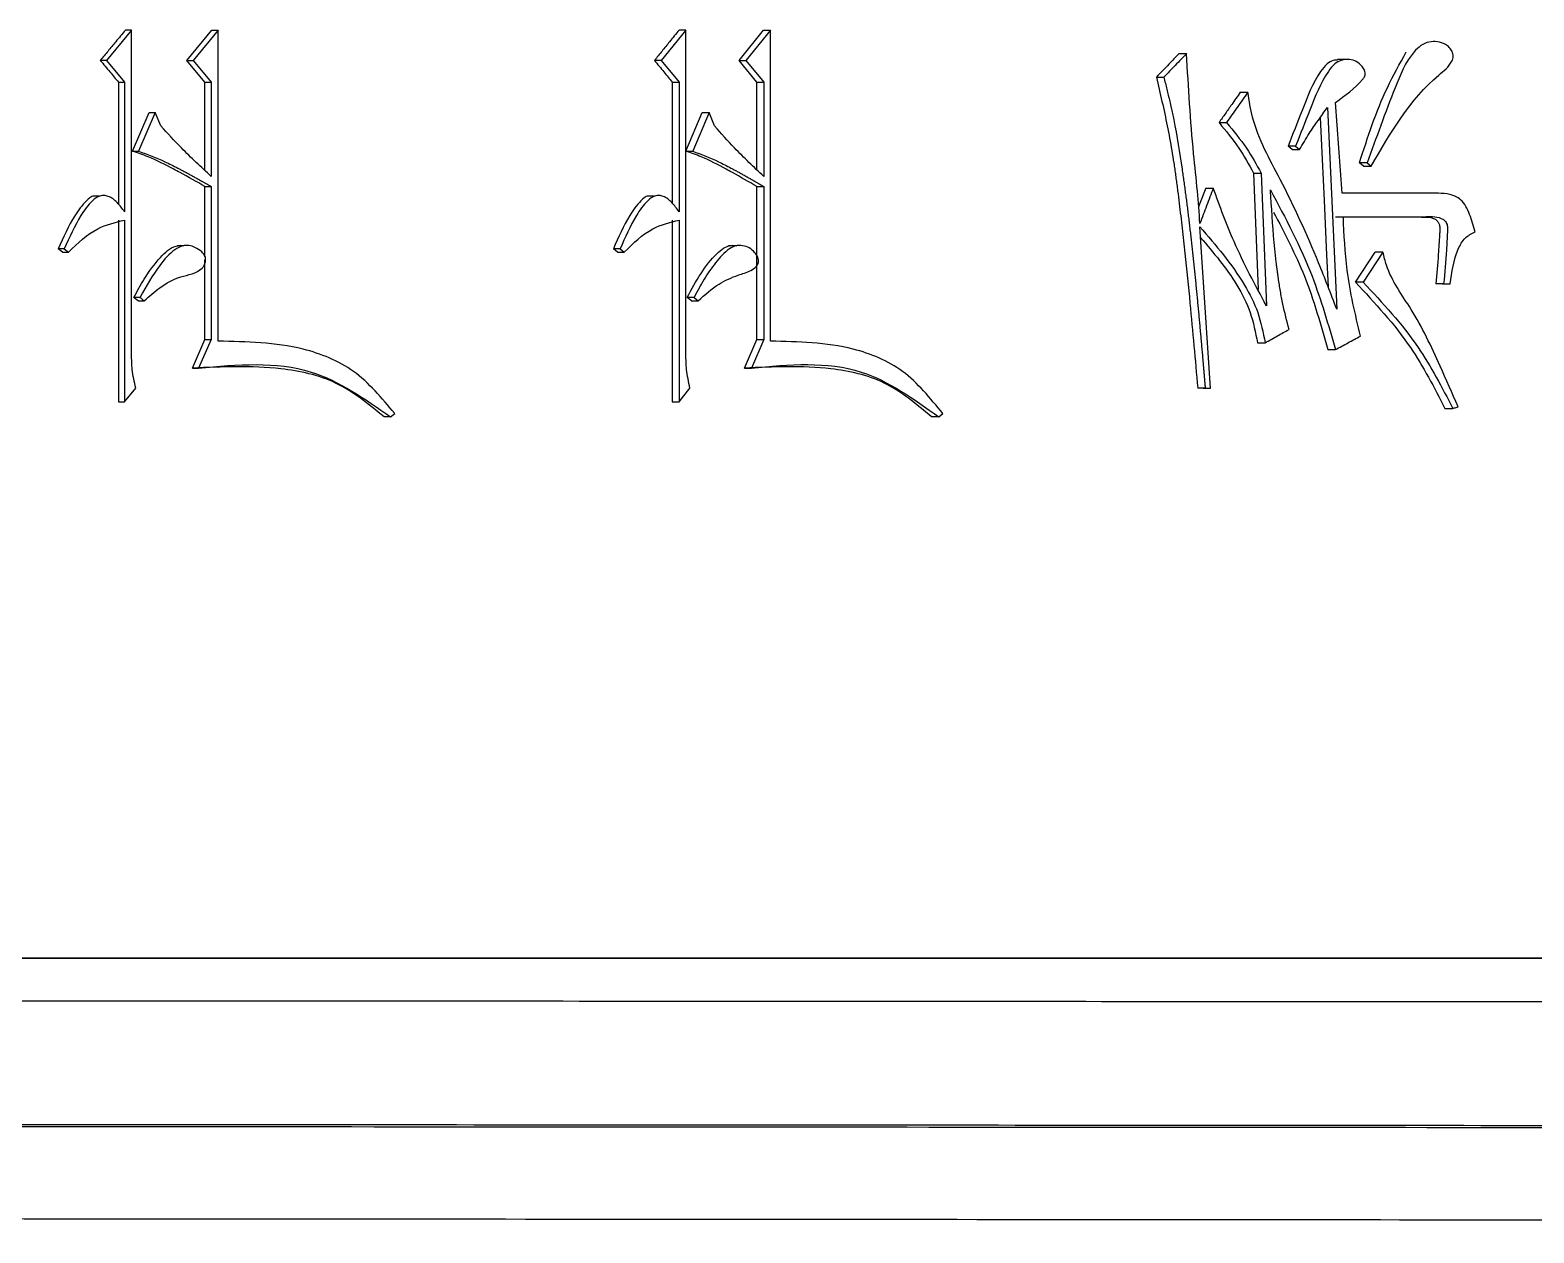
# Model space of a CAD drawing. Header units: millimetres. Extents: x 1890 to 4327, y 775 to 2498.
# Drawn here: x 3039.21 to 3048.88, y 1112.82 to 1120.56 of the extents above; entities that cross this region are included whole.
import ezdxf

# ---------------------------------------------------------------- set-up
doc = ezdxf.new("R2010")
doc.units = ezdxf.units.MM

msp = doc.modelspace()

# ---------------------------------------------------------------- linework, layer by layer
at = {"color": 7, "linetype": 'Continuous', "lineweight": 25}
for p, q in [((3039.8579, 1120.5567), (3039.6958, 1120.3619)), ((3039.8579, 1120.5567), (3039.8185, 1120.5567)), ((3039.8579, 1118.4689), (3039.8579, 1120.5567)), ((3040.2136, 1120.3619), (3040.375, 1120.5567)), ((3040.415, 1120.5567), (3040.2535, 1120.362)), ((3040.375, 1120.5567), (3040.415, 1120.5567)), ((3040.4151, 1118.5554), (3040.415, 1120.5567)), ((3043.4231, 1120.5567), (3043.2647, 1120.362)), ((3043.4231, 1120.5567), (3043.3791, 1120.5567)), ((3043.4231, 1118.4689), (3043.4231, 1120.5567)), ((3043.765, 1120.362), (3043.9226, 1120.5567)), ((3043.9673, 1120.5567), (3043.8095, 1120.362)), ((3043.9226, 1120.5567), (3043.9673, 1120.5567)), ((3043.9673, 1118.5555), (3043.9673, 1120.5567)), ((3039.6958, 1120.3619), (3039.6566, 1120.3619)), ((3039.6958, 1120.3619), (3039.8129, 1120.2213)), ((3040.2136, 1120.3619), (3040.2535, 1120.362)), ((3040.3302, 1120.2213), (3040.2136, 1120.3619)), ((3040.2535, 1120.362), (3040.3702, 1120.2213)), ((3043.2647, 1120.362), (3043.221, 1120.362)), ((3043.2647, 1120.362), (3043.3791, 1120.2214)), ((3043.765, 1120.362), (3043.8095, 1120.362)), ((3043.8789, 1120.2214), (3043.765, 1120.362)), ((3043.8095, 1120.362), (3043.9235, 1120.2214)), ((3046.5951, 1120.4053), (3046.6433, 1120.4053)), ((3047.6644, 1120.3666), (3047.6147, 1120.3666)), ((3039.7736, 1120.2213), (3039.8129, 1120.2213)), ((3039.7736, 1120.2213), (3039.7736, 1119.4376)), ((3039.8129, 1120.2213), (3039.8129, 1119.3884)), ((3040.3302, 1120.2213), (3040.3702, 1120.2213)), ((3040.3302, 1119.6528), (3040.3302, 1120.2213)), ((3040.3702, 1120.2213), (3040.3702, 1119.6156)), ((3043.3352, 1120.2213), (3043.3791, 1120.2214)), ((3043.3352, 1120.2213), (3043.3352, 1119.4447)), ((3043.3791, 1120.2214), (3043.3791, 1119.3884)), ((3043.8789, 1120.2214), (3043.9235, 1120.2214)), ((3043.8789, 1119.6582), (3043.8789, 1120.2214)), ((3043.9235, 1120.2214), (3043.9235, 1119.6156)), ((3046.4494, 1120.2538), (3046.4973, 1120.2538)), ((3046.9887, 1120.1564), (3047.0374, 1120.1564)), ((3039.8635, 1119.7778), (3039.9713, 1120.0266)), ((3040.0108, 1120.0266), (3039.9029, 1119.7778)), ((3039.9713, 1120.0266), (3040.0108, 1120.0266)), ((3040.0468, 1119.9401), (3040.0108, 1120.0266)), ((3043.4231, 1119.778), (3043.5284, 1120.0266)), ((3043.5725, 1120.0266), (3043.4671, 1119.7778)), ((3043.5284, 1120.0266), (3043.5725, 1120.0266)), ((3043.6077, 1119.9401), (3043.5725, 1120.0266)), ((3047.6432, 1119.5074), (3047.6006, 1120.0916)), ((3046.852, 1119.9618), (3046.9005, 1119.9618)), ((3039.8635, 1119.7778), (3039.9029, 1119.7778)), ((3043.4231, 1119.7778), (3043.4671, 1119.7778)), ((3047.3449, 1119.8103), (3047.2959, 1119.8103)), ((3047.3214, 1119.7887), (3047.2959, 1119.8103)), ((3047.3214, 1119.7887), (3047.3705, 1119.7887)), ((3047.0741, 1119.6372), (3047.1229, 1119.6372)), ((3047.1229, 1119.6372), (3047.1571, 1118.7828)), ((3047.8047, 1119.7022), (3047.7551, 1119.7022)), ((3047.7805, 1119.6805), (3047.7551, 1119.7022)), ((3047.7805, 1119.6805), (3047.8302, 1119.6805)), ((3047.8047, 1119.7022), (3047.8302, 1119.6805)), ((3040.3302, 1119.5507), (3040.3702, 1119.5507)), ((3040.3302, 1119.0987), (3040.3302, 1119.5507)), ((3040.3702, 1119.5507), (3040.3702, 1118.5663)), ((3043.8789, 1119.5507), (3043.9235, 1119.5507)), ((3043.8789, 1118.5663), (3043.8789, 1119.5507)), ((3043.9235, 1119.5507), (3043.9235, 1118.5663)), ((3039.649, 1119.4872), (3039.6097, 1119.4872)), ((3043.2191, 1119.4872), (3043.1751, 1119.4872)), ((3046.7664, 1119.5398), (3046.8147, 1119.5398)), ((3048.2627, 1119.5074), (3047.6432, 1119.5074)), ((3047.6022, 1119.356), (3048.1195, 1119.356)), ((3047.6517, 1119.356), (3048.1696, 1119.356)), ((3048.1195, 1119.356), (3048.1696, 1119.356)), ((3039.7736, 1119.3343), (3039.7736, 1118.166)), ((3039.8129, 1119.3343), (3039.8129, 1118.166)), ((3043.3352, 1119.3343), (3043.3352, 1118.1661)), ((3043.3791, 1119.3343), (3043.3791, 1118.1661)), ((3040.1912, 1119.1689), (3040.1509, 1119.1689)), ((3043.7424, 1119.1679), (3043.6976, 1119.1679)), ((3039.4252, 1119.1504), (3039.3865, 1119.1504)), ((3039.4135, 1119.1287), (3039.3865, 1119.1504)), ((3039.4135, 1119.1287), (3039.4523, 1119.1287)), ((3039.4252, 1119.1504), (3039.4523, 1119.1287)), ((3040.3302, 1118.5663), (3040.3302, 1119.0778)), ((3043.0004, 1119.1504), (3042.957, 1119.1504)), ((3042.9834, 1119.1288), (3042.957, 1119.1504)), ((3042.9834, 1119.1288), (3043.0269, 1119.1288)), ((3043.0004, 1119.1504), (3043.0269, 1119.1288)), ((3047.7296, 1118.9341), (3047.8567, 1119.1286)), ((3047.9065, 1119.1286), (3047.7792, 1118.9341)), ((3047.9065, 1119.1286), (3047.8567, 1119.1286)), ((3047.7792, 1118.9341), (3047.7296, 1118.9341)), ((3048.2966, 1118.9233), (3048.2463, 1118.9233)), ((3048.2885, 1118.9233), (3048.2463, 1118.9233)), ((3048.2885, 1118.9233), (3048.3389, 1118.9233)), ((3039.9119, 1118.8367), (3039.8724, 1118.8367)), ((3039.8994, 1118.8151), (3039.9388, 1118.8151)), ((3043.4582, 1118.8151), (3043.4318, 1118.8367)), ((3043.4759, 1118.8367), (3043.5022, 1118.8151)), ((3040.2496, 1118.3825), (3040.3302, 1118.5663)), ((3040.3702, 1118.5663), (3040.2894, 1118.3825)), ((3040.3302, 1118.5663), (3040.3702, 1118.5663)), ((3043.8001, 1118.3825), (3043.8789, 1118.5663)), ((3043.9235, 1118.5663), (3043.8446, 1118.3825)), ((3043.8789, 1118.5663), (3043.9235, 1118.5663)), ((3047.0997, 1118.5447), (3047.1485, 1118.5447)), ((3047.5513, 1118.5015), (3047.6007, 1118.5015)), ((3040.2496, 1118.3825), (3040.2894, 1118.3825)), ((3043.8001, 1118.3825), (3043.8446, 1118.3825)), ((3039.8129, 1118.166), (3039.8849, 1118.2526)), ((3043.3791, 1118.1661), (3043.4495, 1118.2526)), ((3046.7634, 1118.2526), (3046.7151, 1118.2526)), ((3046.7493, 1118.2526), (3046.7151, 1118.2526)), ((3046.7493, 1118.2526), (3046.7977, 1118.2526)), ((3039.7736, 1118.166), (3039.8129, 1118.166)), ((3041.5236, 1118.0687), (3041.5503, 1118.0903)), ((3043.3352, 1118.1661), (3043.3791, 1118.1661)), ((3045.0492, 1118.0687), (3045.0752, 1118.0903)), ((3048.3054, 1118.1228), (3048.3558, 1118.1228)), ((3041.5236, 1118.0687), (3041.4821, 1118.0687)), ((3045.0492, 1118.0687), (3045.0031, 1118.0687))]:
    msp.add_line(p, q, dxfattribs=at)
at = {"color": 7, "linetype": 'Continuous', "lineweight": 25, "flags": 128}
for points in [[(3047.5495, 1120.0591), (3047.5793, 1119.4103), (3047.6091, 1118.7614)], [(3047.5031, 1119.9943), (3047.5093, 1119.8594), (3047.5277, 1119.46), (3047.5437, 1119.1107), (3047.5531, 1118.9042)], [(3047.3449, 1119.8103), (3047.3577, 1119.7995), (3047.3705, 1119.7887)], [(3047.0741, 1119.6372), (3047.0912, 1119.21), (3047.1041, 1118.8881)], [(3046.7664, 1119.5398), (3046.7314, 1119.447), (3046.7209, 1119.4191)], [(3046.7977, 1118.2526), (3046.7634, 1118.7718), (3046.7291, 1119.2911)], [(3039.8994, 1118.8151), (3039.8925, 1118.8206), (3039.8857, 1118.8261), (3039.8725, 1118.8367)], [(3039.9119, 1118.8367), (3039.9187, 1118.8312), (3039.9288, 1118.8232), (3039.9388, 1118.8151)], [(3043.4759, 1118.8367), (3043.4595, 1118.8367), (3043.4457, 1118.8367), (3043.4318, 1118.8367)], [(3043.4581, 1118.8151), (3043.4745, 1118.8151), (3043.4884, 1118.8151), (3043.5022, 1118.8151)]]:
    msp.add_lwpolyline(points, dxfattribs=at)
at = {"color": 7, "linetype": 'Continuous', "lineweight": 25}
for points, knots in [([(3039.8185, 1120.5567), (3039.7978, 1120.5317), (3039.7604, 1120.4867), (3039.7065, 1120.4218), (3039.6732, 1120.3819), (3039.6566, 1120.3619)], [0, 0, 0, 0, 0.384798, 0.692399, 1, 1, 1, 1]), ([(3043.3791, 1120.5567), (3043.3589, 1120.5317), (3043.3224, 1120.4868), (3043.2696, 1120.4219), (3043.2372, 1120.3819), (3043.221, 1120.362)], [0, 0, 0, 0, 0.384798, 0.692399, 1, 1, 1, 1]), ([(3047.7551, 1119.7022), (3047.8085, 1119.8673), (3047.8893, 1120.1169), (3048.0142, 1120.3401), (3048.0565, 1120.4157)], [0, 0, 0, 0, 0.6614004, 1, 1, 1, 1]), ([(3047.8302, 1119.6805), (3047.9556, 1119.8962), (3048.1024, 1120.1489), (3048.3344, 1120.322), (3048.3565, 1120.3712), (3048.3591, 1120.3873), (3048.357, 1120.4035), (3048.3495, 1120.424), (3048.3339, 1120.4461), (3048.3019, 1120.4697), (3048.2568, 1120.4837), (3048.2012, 1120.4833), (3048.1486, 1120.4592), (3048.0598, 1120.3723), (3047.9503, 1120.1063), (3047.8627, 1119.863), (3047.8047, 1119.7022)], [0, 0, 0, 0, 0.369973, 0.433396, 0.441379, 0.448953, 0.456564, 0.46449, 0.480827, 0.49655, 0.526966, 0.55702, 0.587567, 0.618801, 0.747888, 1, 1, 1, 1]), ([(3039.6566, 1120.3619), (3039.667, 1120.3495), (3039.6878, 1120.3245), (3039.7268, 1120.2776), (3039.7554, 1120.2432), (3039.7736, 1120.2213)], [0, 0, 0, 0, 0.2664015, 0.5328029, 1, 1, 1, 1]), ([(3043.221, 1120.362), (3043.2311, 1120.3495), (3043.2514, 1120.3245), (3043.2895, 1120.2776), (3043.3174, 1120.2432), (3043.3352, 1120.2213)], [0, 0, 0, 0, 0.266401, 0.532803, 1, 1, 1, 1]), ([(3046.5951, 1120.4053), (3046.5733, 1120.3826), (3046.5381, 1120.346), (3046.4895, 1120.2955), (3046.4627, 1120.2677), (3046.4494, 1120.2538)], [0, 0, 0, 0, 0.449138, 0.724569, 1, 1, 1, 1]), ([(3046.6433, 1120.4053), (3046.619, 1120.38), (3046.5703, 1120.3296), (3046.5217, 1120.2791), (3046.4973, 1120.2538)], [0, 0, 0, 0, 0.5, 1, 1, 1, 1]), ([(3046.7291, 1119.3127), (3046.7242, 1119.3819), (3046.7138, 1119.5316), (3046.6722, 1119.8943), (3046.6555, 1120.1901), (3046.6433, 1120.4053)], [0, 0, 0, 0, 0.189811, 0.410522, 1, 1, 1, 1]), ([(3047.6149, 1120.3639), (3047.6055, 1120.3635), (3047.5814, 1120.3623), (3047.5411, 1120.3384), (3047.462, 1120.2366), (3047.3903, 1120.0491), (3047.3259, 1119.8862), (3047.2959, 1119.8103)], [0, 0, 0, 0, 0.046767, 0.120081, 0.219008, 0.636057, 1, 1, 1, 1]), ([(3047.6006, 1120.0916), (3047.6627, 1120.1355), (3047.73, 1120.1832), (3047.787, 1120.2528), (3047.7928, 1120.2678), (3047.7932, 1120.2827), (3047.7869, 1120.3019), (3047.7688, 1120.3285), (3047.7369, 1120.3567), (3047.6885, 1120.3707), (3047.6398, 1120.3651), (3047.5907, 1120.3394), (3047.5121, 1120.2368), (3047.4399, 1120.0506), (3047.3754, 1119.8874), (3047.3449, 1119.8103)], [0, 0, 0, 0, 0.213502, 0.231462, 0.243028, 0.25469, 0.268683, 0.294821, 0.340397, 0.384399, 0.438731, 0.48193, 0.539954, 0.7829, 1, 1, 1, 1]), ([(3046.4494, 1120.2538), (3046.4614, 1120.2017), (3046.4856, 1120.0974), (3046.5141, 1119.9665), (3046.5398, 1119.8348), (3046.5542, 1119.7487), (3046.5651, 1119.6755), (3046.5689, 1119.6489), (3046.5735, 1119.6156), (3046.578, 1119.5823), (3046.5824, 1119.5489), (3046.5884, 1119.5022), (3046.5992, 1119.4154), (3046.615, 1119.2818), (3046.6387, 1119.0677), (3046.6732, 1118.7248), (3046.6989, 1118.435), (3046.7151, 1118.2526)], [0, 0, 0, 0, 0.079845, 0.159695, 0.199619, 0.27948, 0.28946, 0.309422, 0.319402, 0.339364, 0.359325, 0.369306, 0.409228, 0.489074, 0.56892, 0.728614, 1, 1, 1, 1]), ([(3046.4973, 1120.2538), (3046.5037, 1120.2279), (3046.5133, 1120.1889), (3046.5242, 1120.1434), (3046.532, 1120.1108), (3046.538, 1120.0848), (3046.5484, 1120.0391), (3046.578, 1119.9015), (3046.6013, 1119.7553), (3046.6203, 1119.6221), (3046.6259, 1119.5821), (3046.6304, 1119.5488), (3046.6349, 1119.5155), (3046.6384, 1119.4888), (3046.6428, 1119.4555), (3046.6462, 1119.4288), (3046.6504, 1119.3954), (3046.6537, 1119.3687), (3046.6577, 1119.3353), (3046.6617, 1119.3019), (3046.6656, 1119.2685), (3046.6695, 1119.2351), (3046.6725, 1119.2083), (3046.6763, 1119.1749), (3046.6792, 1119.1481), (3046.6829, 1119.1147), (3046.6865, 1119.0812), (3046.69, 1119.0477), (3046.6935, 1119.0143), (3046.6962, 1118.9875), (3046.6996, 1118.954), (3046.7023, 1118.9272), (3046.7056, 1118.8937), (3046.7089, 1118.8602), (3046.7121, 1118.8267), (3046.7153, 1118.7931), (3046.7178, 1118.7663), (3046.7209, 1118.7328), (3046.7234, 1118.706), (3046.7265, 1118.6724), (3046.7289, 1118.6456), (3046.731, 1118.6221), (3046.7326, 1118.6054), (3046.7341, 1118.5886), (3046.7356, 1118.5718), (3046.737, 1118.5551), (3046.7382, 1118.5416), (3046.7397, 1118.5249), (3046.7409, 1118.5115), (3046.7424, 1118.4947), (3046.7439, 1118.4779), (3046.7453, 1118.4611), (3046.7468, 1118.4444), (3046.748, 1118.4309), (3046.7494, 1118.4142), (3046.7506, 1118.4008), (3046.7517, 1118.3873), (3046.7526, 1118.3773), (3046.7535, 1118.3672), (3046.7542, 1118.3588), (3046.7549, 1118.3504), (3046.7557, 1118.342), (3046.7564, 1118.3337), (3046.7571, 1118.3253), (3046.7577, 1118.3186), (3046.7584, 1118.3102), (3046.759, 1118.3035), (3046.7597, 1118.2951), (3046.7604, 1118.2867), (3046.7612, 1118.2783), (3046.7619, 1118.2701), (3046.7626, 1118.2621), (3046.7631, 1118.2558), (3046.7634, 1118.2526)], [0, 0, 0, 0, 0.039919, 0.059879, 0.069858, 0.089818, 0.099798, 0.139719, 0.299508, 0.319468, 0.339427, 0.359387, 0.369367, 0.389326, 0.399306, 0.419265, 0.429245, 0.449205, 0.459184, 0.479144, 0.499103, 0.509083, 0.529043, 0.539022, 0.558982, 0.568962, 0.588921, 0.608881, 0.61886, 0.63882, 0.648799, 0.668759, 0.678739, 0.698698, 0.718658, 0.728637, 0.748597, 0.758577, 0.778536, 0.788516, 0.808475, 0.818455, 0.823445, 0.833425, 0.843404, 0.848394, 0.858374, 0.863364, 0.873344, 0.878333, 0.888313, 0.898293, 0.903283, 0.913263, 0.918252, 0.928232, 0.933222, 0.938212, 0.943202, 0.948192, 0.950687, 0.955676, 0.960666, 0.963161, 0.968151, 0.970646, 0.975636, 0.978131, 0.983121, 0.988111, 0.990605, 0.995303, 1, 1, 1, 1]), ([(3046.9887, 1120.1564), (3046.9703, 1120.1302), (3046.9383, 1120.0846), (3046.8927, 1120.0197), (3046.8655, 1119.9811), (3046.852, 1119.9618)], [0, 0, 0, 0, 0.404436, 0.702218, 1, 1, 1, 1]), ([(3047.0374, 1120.1564), (3047.0145, 1120.124), (3046.9689, 1120.0591), (3046.9233, 1119.9942), (3046.9005, 1119.9618)], [0, 0, 0, 0, 0.5, 1, 1, 1, 1]), ([(3047.6091, 1118.7614), (3047.5709, 1118.861), (3047.4614, 1119.1461), (3047.2762, 1119.5521), (3047.0784, 1119.9003), (3047.0461, 1120.1022), (3047.0374, 1120.1564)], [0, 0, 0, 0, 0.210989, 0.603931, 0.893482, 1, 1, 1, 1]), ([(3047.3705, 1119.7887), (3047.3906, 1119.8234), (3047.4279, 1119.8879), (3047.49, 1119.9761), (3047.5296, 1120.0315), (3047.5495, 1120.0591)], [0, 0, 0, 0, 0.367027, 0.683421, 1, 1, 1, 1]), ([(3040.3702, 1119.6156), (3040.3379, 1119.6455), (3040.2732, 1119.7054), (3040.163, 1119.8109), (3040.09, 1119.892), (3040.0468, 1119.9401)], [0, 0, 0, 0, 0.28957, 0.579171, 1, 1, 1, 1]), ([(3043.9235, 1119.6156), (3043.8919, 1119.6456), (3043.8288, 1119.7055), (3043.7211, 1119.8109), (3043.6499, 1119.892), (3043.6077, 1119.9401)], [0, 0, 0, 0, 0.28957, 0.579171, 1, 1, 1, 1]), ([(3046.852, 1119.9618), (3046.8962, 1119.9082), (3046.9792, 1119.8078), (3047.0439, 1119.6915), (3047.0741, 1119.6372)], [0, 0, 0, 0, 0.534152, 1, 1, 1, 1]), ([(3046.9005, 1119.9618), (3046.9448, 1119.9082), (3047.0278, 1119.8078), (3047.0927, 1119.6915), (3047.1229, 1119.6372)], [0, 0, 0, 0, 0.534115, 1, 1, 1, 1]), ([(3040.3302, 1119.5507), (3040.2769, 1119.5809), (3040.2104, 1119.6186), (3040.0888, 1119.6829), (3039.9888, 1119.7351), (3039.8974, 1119.7663), (3039.8635, 1119.7778)], [0, 0, 0, 0, 0.352069, 0.440085, 0.792293, 1, 1, 1, 1]), ([(3039.9029, 1119.7778), (3039.9601, 1119.7566), (3040.0458, 1119.7247), (3040.131, 1119.6812), (3040.1649, 1119.6636), (3040.1785, 1119.6566), (3040.192, 1119.6494), (3040.2038, 1119.6431), (3040.2122, 1119.6386), (3040.2189, 1119.635), (3040.2257, 1119.6313), (3040.2324, 1119.6277), (3040.2391, 1119.624), (3040.2475, 1119.6194), (3040.2542, 1119.6157), (3040.2609, 1119.612), (3040.2675, 1119.6083), (3040.2742, 1119.6046), (3040.2826, 1119.6), (3040.2893, 1119.5962), (3040.2976, 1119.5916), (3040.3043, 1119.5878), (3040.311, 1119.5841), (3040.3176, 1119.5803), (3040.3243, 1119.5766), (3040.3326, 1119.5719), (3040.3393, 1119.5681), (3040.3476, 1119.5634), (3040.3543, 1119.5597), (3040.3624, 1119.5551), (3040.3671, 1119.5524), (3040.3702, 1119.5507)], [0, 0, 0, 0, 0.353012, 0.528911, 0.550896, 0.572881, 0.61685, 0.638835, 0.649827, 0.671812, 0.682805, 0.693797, 0.715782, 0.726774, 0.748759, 0.759751, 0.770744, 0.792728, 0.803721, 0.825705, 0.836698, 0.858683, 0.869675, 0.880667, 0.902652, 0.913644, 0.935629, 0.946622, 0.968606, 0.979599, 1, 1, 1, 1]), ([(3043.8789, 1119.5507), (3043.8269, 1119.5809), (3043.7619, 1119.6187), (3043.6431, 1119.6829), (3043.5454, 1119.7352), (3043.4562, 1119.7663), (3043.4231, 1119.7778)], [0, 0, 0, 0, 0.352069, 0.440085, 0.792293, 1, 1, 1, 1]), ([(3043.4671, 1119.7778), (3043.5229, 1119.7566), (3043.6066, 1119.7248), (3043.6899, 1119.6812), (3043.723, 1119.6637), (3043.7363, 1119.6566), (3043.7495, 1119.6494), (3043.761, 1119.6431), (3043.7692, 1119.6386), (3043.7758, 1119.635), (3043.7823, 1119.6313), (3043.7889, 1119.6277), (3043.7954, 1119.624), (3043.8036, 1119.6194), (3043.8102, 1119.6158), (3043.8167, 1119.6121), (3043.8232, 1119.6084), (3043.8298, 1119.6046), (3043.8379, 1119.6), (3043.8445, 1119.5963), (3043.8526, 1119.5916), (3043.8591, 1119.5879), (3043.8656, 1119.5841), (3043.8722, 1119.5804), (3043.8787, 1119.5766), (3043.8868, 1119.5719), (3043.8933, 1119.5682), (3043.9014, 1119.5635), (3043.9079, 1119.5597), (3043.9158, 1119.5551), (3043.9205, 1119.5524), (3043.9235, 1119.5507)], [0, 0, 0, 0, 0.353012, 0.528911, 0.550896, 0.572881, 0.61685, 0.638835, 0.649827, 0.671812, 0.682805, 0.693797, 0.715782, 0.726774, 0.748759, 0.759751, 0.770744, 0.792728, 0.803721, 0.825706, 0.836698, 0.858683, 0.869675, 0.880667, 0.902652, 0.913645, 0.935629, 0.946622, 0.968606, 0.979599, 1, 1, 1, 1]), ([(3039.6182, 1119.4895), (3039.6173, 1119.4893), (3039.598, 1119.4871), (3039.55, 1119.4441), (3039.4693, 1119.3348), (3039.4194, 1119.2237), (3039.3865, 1119.1504)], [0, 0, 0, 0, 0.0072694, 0.1468887, 0.4373793, 1, 1, 1, 1]), ([(3039.8129, 1119.3884), (3039.7983, 1119.4086), (3039.7695, 1119.4484), (3039.7226, 1119.4851), (3039.6817, 1119.4942), (3039.6445, 1119.4894), (3039.5885, 1119.4469), (3039.5085, 1119.333), (3039.4583, 1119.2229), (3039.4252, 1119.1504)], [0, 0, 0, 0, 0.120783, 0.237942, 0.284243, 0.33082, 0.424981, 0.62081, 1, 1, 1, 1]), ([(3043.1835, 1119.4895), (3043.1825, 1119.4894), (3043.1636, 1119.4871), (3043.1168, 1119.4442), (3043.0379, 1119.3348), (3042.9891, 1119.2237), (3042.957, 1119.1504)], [0, 0, 0, 0, 0.007364, 0.146944, 0.437347, 1, 1, 1, 1]), ([(3043.3791, 1119.3884), (3043.3649, 1119.4086), (3043.3367, 1119.4484), (3043.2909, 1119.4852), (3043.251, 1119.4942), (3043.2146, 1119.4895), (3043.1599, 1119.4469), (3043.0818, 1119.333), (3043.0327, 1119.223), (3043.0004, 1119.1504)], [0, 0, 0, 0, 0.120818, 0.238007, 0.284295, 0.33086, 0.424999, 0.620775, 1, 1, 1, 1]), ([(3046.8147, 1119.5398), (3046.8005, 1119.5019), (3046.7719, 1119.4262), (3046.7434, 1119.3506), (3046.7291, 1119.3127)], [0, 0, 0, 0, 0.5, 1, 1, 1, 1]), ([(3047.1571, 1118.7828), (3047.0841, 1118.9185), (3046.9536, 1119.1611), (3046.8572, 1119.4239), (3046.8147, 1119.5398)], [0, 0, 0, 0, 0.5589855, 1, 1, 1, 1]), ([(3047.1827, 1119.5291), (3047.2791, 1119.3475), (3047.4517, 1119.0223), (3047.555, 1118.661), (3047.6007, 1118.5015)], [0, 0, 0, 0, 0.5582866, 1, 1, 1, 1]), ([(3047.3023, 1118.6312), (3047.2883, 1118.6853), (3047.2672, 1118.7665), (3047.2465, 1118.8768), (3047.2373, 1118.9358), (3047.2323, 1118.9706), (3047.231, 1118.9793), (3047.2298, 1118.988), (3047.2286, 1118.9967), (3047.2271, 1119.0071), (3047.2258, 1119.0176), (3047.2244, 1119.028), (3047.2233, 1119.0367), (3047.2218, 1119.049), (3047.2174, 1119.0856), (3047.2015, 1119.2326), (3047.1914, 1119.3877), (3047.1836, 1119.5147), (3047.1827, 1119.5291)], [0, 0, 0, 0, 0.185843, 0.278745, 0.371654, 0.383266, 0.394877, 0.400683, 0.412294, 0.423905, 0.435517, 0.447128, 0.458739, 0.464545, 0.487768, 0.580663, 0.952366, 1, 1, 1, 1]), ([(3048.4995, 1119.2586), (3048.4889, 1119.2962), (3048.4681, 1119.3702), (3048.4188, 1119.468), (3048.3373, 1119.5036), (3048.2875, 1119.5062), (3048.2627, 1119.5074)], [0, 0, 0, 0, 0.2925856, 0.5760087, 0.7889893, 1, 1, 1, 1]), ([(3047.2026, 1119.386), (3047.2734, 1119.2508), (3047.4195, 1118.9716), (3047.5064, 1118.6614), (3047.5513, 1118.5015)], [0, 0, 0, 0, 0.48415, 1, 1, 1, 1]), ([(3047.7623, 1118.588), (3047.7285, 1118.7283), (3047.668, 1118.98), (3047.6567, 1119.2407), (3047.6517, 1119.356)], [0, 0, 0, 0, 0.557505, 1, 1, 1, 1]), ([(3048.1546, 1119.3524), (3048.1813, 1119.3535), (3048.2147, 1119.3549), (3048.2511, 1119.3353), (3048.2642, 1119.3184), (3048.2723, 1119.296), (3048.2721, 1119.2692), (3048.2682, 1119.2082), (3048.2616, 1119.0921), (3048.2521, 1118.987), (3048.2463, 1118.9233)], [0, 0, 0, 0, 0.169449, 0.212676, 0.256423, 0.294115, 0.346559, 0.405106, 0.639507, 1, 1, 1, 1]), ([(3048.1696, 1119.356), (3048.2074, 1119.3578), (3048.253, 1119.3599), (3048.3021, 1119.3354), (3048.3178, 1119.3135), (3048.3238, 1119.2853), (3048.3186, 1119.228), (3048.3144, 1119.107), (3048.3036, 1118.9961), (3048.2966, 1118.9233)], [0, 0, 0, 0, 0.223755, 0.270136, 0.317505, 0.366522, 0.417299, 0.617412, 1, 1, 1, 1]), ([(3039.4523, 1119.1287), (3039.512, 1119.1858), (3039.6174, 1119.2868), (3039.7536, 1119.3199), (3039.8129, 1119.3343)], [0, 0, 0, 0, 0.5653913, 1, 1, 1, 1]), ([(3043.0269, 1119.1288), (3043.0851, 1119.1859), (3043.1882, 1119.2868), (3043.3213, 1119.3199), (3043.3791, 1119.3343)], [0, 0, 0, 0, 0.565391, 1, 1, 1, 1]), ([(3046.7291, 1119.2911), (3046.8312, 1119.1722), (3046.9746, 1119.0053), (3047.1095, 1118.743), (3047.1355, 1118.611), (3047.1485, 1118.5447)], [0, 0, 0, 0, 0.5523735, 0.7751101, 1, 1, 1, 1]), ([(3048.3389, 1118.9233), (3048.3499, 1118.9999), (3048.365, 1119.1057), (3048.4297, 1119.2248), (3048.4766, 1119.2476), (3048.4995, 1119.2586)], [0, 0, 0, 0, 0.572733, 0.791395, 1, 1, 1, 1]), ([(3039.8724, 1118.8367), (3039.8941, 1118.8766), (3039.944, 1118.9683), (3040.0182, 1119.0685), (3040.0881, 1119.1408), (3040.1355, 1119.1665), (3040.1733, 1119.1748), (3040.1895, 1119.1698), (3040.1938, 1119.1685)], [0, 0, 0, 0, 0.274296, 0.631438, 0.760854, 0.891795, 0.971189, 1, 1, 1, 1]), ([(3039.9388, 1118.8152), (3039.9719, 1118.8445), (3040.0434, 1118.908), (3040.1693, 1118.9775), (3040.2833, 1118.9907), (3040.3267, 1119.0429), (3040.3345, 1119.0653), (3040.3353, 1119.0885), (3040.3267, 1119.1114), (3040.304, 1119.1369), (3040.2698, 1119.158), (3040.2277, 1119.1743), (3040.1817, 1119.1696), (3040.1116, 1119.1327), (3040.016, 1119.0193), (3039.9511, 1118.9086), (3039.9123, 1118.8375), (3039.9118, 1118.8367)], [0, 0, 0, 0, 0.117809, 0.254848, 0.391031, 0.410857, 0.430654, 0.450876, 0.468611, 0.491916, 0.540003, 0.576761, 0.613939, 0.66464, 0.78945, 0.997759, 1, 1, 1, 1]), ([(3043.4318, 1118.8367), (3043.4601, 1118.8893), (3043.5148, 1118.9909), (3043.5957, 1119.0962), (3043.6609, 1119.153), (3043.7022, 1119.1714), (3043.7322, 1119.1738), (3043.7469, 1119.1687), (3043.7486, 1119.1681)], [0, 0, 0, 0, 0.360577, 0.697912, 0.810602, 0.899188, 0.988121, 1, 1, 1, 1]), ([(3043.5022, 1118.8151), (3043.5454, 1118.8537), (3043.6235, 1118.9234), (3043.7436, 1118.9776), (3043.829, 1119.0007), (3043.8711, 1119.0298), (3043.8862, 1119.0504), (3043.8912, 1119.0642), (3043.8911, 1119.0799), (3043.884, 1119.1015), (3043.8648, 1119.1296), (3043.8321, 1119.1576), (3043.788, 1119.1724), (3043.7429, 1119.1718), (3043.6793, 1119.1374), (3043.6122, 1119.0618), (3043.5383, 1118.9542), (3043.4969, 1118.8764), (3043.4759, 1118.8367)], [0, 0, 0, 0, 0.156027, 0.282026, 0.363634, 0.404884, 0.41922, 0.430594, 0.442017, 0.458331, 0.488158, 0.530974, 0.573109, 0.616801, 0.655305, 0.770242, 0.882988, 1, 1, 1, 1]), ([(3046.7336, 1119.2218), (3046.8166, 1119.1246), (3046.9405, 1118.9792), (3047.0606, 1118.7429), (3047.0866, 1118.611), (3047.0997, 1118.5447)], [0, 0, 0, 0, 0.5014879, 0.7495189, 1, 1, 1, 1]), ([(3048.3897, 1118.1337), (3048.3513, 1118.2211), (3048.2577, 1118.4346), (3048.1132, 1118.743), (3047.9462, 1118.9625), (3047.9133, 1119.1001), (3047.9065, 1119.1286)], [0, 0, 0, 0, 0.257127, 0.627551, 0.922763, 1, 1, 1, 1]), ([(3047.7296, 1118.9341), (3047.8543, 1118.8009), (3048.0791, 1118.5606), (3048.2356, 1118.2577), (3048.3054, 1118.1228)], [0, 0, 0, 0, 0.554524, 1, 1, 1, 1]), ([(3047.7792, 1118.9341), (3047.904, 1118.8009), (3048.1291, 1118.5606), (3048.2859, 1118.2577), (3048.3558, 1118.1228)], [0, 0, 0, 0, 0.554583, 1, 1, 1, 1]), ([(3048.2966, 1118.9233), (3048.3014, 1118.9233), (3048.3093, 1118.9233), (3048.3203, 1118.9233), (3048.3296, 1118.9233), (3048.3358, 1118.9233), (3048.3389, 1118.9233)], [0, 0, 0, 0, 0.34, 0.56, 0.78, 1, 1, 1, 1]), ([(3047.1485, 1118.5447), (3047.1617, 1118.5521), (3047.1881, 1118.567), (3047.2393, 1118.5958), (3047.2774, 1118.6172), (3047.3023, 1118.6312)], [0, 0, 0, 0, 0.257188, 0.514375, 1, 1, 1, 1]), ([(3041.5503, 1118.0903), (3041.4678, 1118.1891), (3041.3056, 1118.3834), (3040.899, 1118.5458), (3040.5983, 1118.5518), (3040.4151, 1118.5554)], [0, 0, 0, 0, 0.2878172, 0.565935, 1, 1, 1, 1]), ([(3045.0752, 1118.0903), (3044.9948, 1118.1891), (3044.8365, 1118.3834), (3044.4397, 1118.5458), (3044.1462, 1118.5518), (3043.9673, 1118.5555)], [0, 0, 0, 0, 0.287817, 0.565935, 1, 1, 1, 1]), ([(3039.8849, 1118.2526), (3039.8759, 1118.2923), (3039.8599, 1118.3635), (3039.8585, 1118.4366), (3039.8579, 1118.4689)], [0, 0, 0, 0, 0.558835, 1, 1, 1, 1]), ([(3041.4821, 1118.0687), (3041.3823, 1118.1504), (3041.1849, 1118.312), (3040.7494, 1118.4036), (3040.4391, 1118.3905), (3040.2496, 1118.3825)], [0, 0, 0, 0, 0.284866, 0.563033, 1, 1, 1, 1]), ([(3040.2894, 1118.3825), (3040.5384, 1118.405), (3040.9853, 1118.4456), (3041.3584, 1118.1844), (3041.5236, 1118.0687)], [0, 0, 0, 0, 0.55707, 1, 1, 1, 1]), ([(3043.4495, 1118.2526), (3043.4408, 1118.2924), (3043.4251, 1118.3635), (3043.4237, 1118.4367), (3043.4231, 1118.4689)], [0, 0, 0, 0, 0.558835, 1, 1, 1, 1]), ([(3045.0031, 1118.0687), (3044.9057, 1118.1505), (3044.7131, 1118.312), (3044.2882, 1118.4036), (3043.9852, 1118.3905), (3043.8001, 1118.3825)], [0, 0, 0, 0, 0.284866, 0.563033, 1, 1, 1, 1]), ([(3043.8446, 1118.3825), (3044.0877, 1118.4051), (3044.5241, 1118.4456), (3044.888, 1118.1844), (3045.0492, 1118.0687)], [0, 0, 0, 0, 0.55707, 1, 1, 1, 1]), ([(3046.7634, 1118.2526), (3046.7673, 1118.2526), (3046.7737, 1118.2526), (3046.7826, 1118.2526), (3046.7901, 1118.2526), (3046.7951, 1118.2526), (3046.7977, 1118.2526)], [0, 0, 0, 0, 0.34, 0.56, 0.78, 1, 1, 1, 1]), ([(3048.3558, 1118.1228), (3048.3586, 1118.1237), (3048.3657, 1118.126), (3048.377, 1118.1296), (3048.3854, 1118.1323), (3048.3897, 1118.1337)], [0, 0, 0, 0, 0.253292, 0.6266174, 1, 1, 1, 1]), ([(3062.5238, 1114.5875), (3061.7867, 1114.5875), (3060.1327, 1114.5875), (3056.2829, 1114.5875), (3052.0432, 1114.5874), (3046.4425, 1114.5874), (3040.5907, 1114.5873), (3034.4593, 1114.5873), (3028.064, 1114.5872), (3024.0701, 1114.5871), (3021.3659, 1114.5871)], [0, 0, 0, 0, 0.0675233, 0.1515081, 0.3196482, 0.4036328, 0.5717715, 0.7399066, 0.8238912, 1, 1, 1, 1]), ([(3021.4741, 1114.5871), (3022.1204, 1114.5871), (3025.3557, 1114.5872), (3031.1077, 1114.5873), (3037.3073, 1114.5873), (3043.3167, 1114.5874), (3047.9561, 1114.5874), (3053.4934, 1114.5875), (3057.7018, 1114.5875), (3062.6362, 1114.5875), (3067.2339, 1114.5876), (3071.329, 1114.5876), (3075.0106, 1114.5876), (3077.6191, 1114.5877), (3080.4292, 1114.5878), (3082.2995, 1114.5878), (3084.3278, 1114.5879), (3085.0841, 1114.588), (3085.6128, 1114.5881)], [0, 0, 0, 0, 0.020124, 0.100733, 0.181328, 0.221587, 0.302184, 0.342442, 0.423039, 0.463298, 0.543894, 0.624491, 0.664749, 0.745346, 0.785604, 0.8662, 0.906458, 1, 1, 1, 1]), ([(3014.3351, 1114.3191), (3015.6074, 1114.3191), (3017.9337, 1114.319), (3021.2972, 1114.3186), (3024.4303, 1114.318), (3027.5465, 1114.3173), (3030.6402, 1114.3164), (3033.7057, 1114.3153), (3036.7372, 1114.314), (3040.9912, 1114.3119), (3046.5316, 1114.3085), (3053.2755, 1114.3033), (3060.0031, 1114.2966), (3065.7241, 1114.2893), (3070.4446, 1114.2817), (3074.2474, 1114.2742), (3077.6815, 1114.266), (3080.6399, 1114.257), (3083.0933, 1114.2472), (3084.1389, 1114.2404), (3084.6707, 1114.2369)], [0, 0, 0, 0, 0.037781, 0.069081, 0.100468, 0.131943, 0.163506, 0.195157, 0.226895, 0.258722, 0.330934, 0.408983, 0.49287, 0.582593, 0.645672, 0.711347, 0.779618, 0.850484, 0.923944, 1, 1, 1, 1]), ([(3085.4267, 1113.4378), (3084.927, 1113.4411), (3083.9412, 1113.4476), (3081.6606, 1113.4568), (3078.8998, 1113.4655), (3075.6715, 1113.4735), (3072.0608, 1113.4809), (3067.5148, 1113.4886), (3061.9117, 1113.4962), (3055.193, 1113.5035), (3048.2903, 1113.5092), (3041.3608, 1113.5137), (3034.5368, 1113.517), (3027.9267, 1113.5192), (3021.6169, 1113.5205), (3017.1126, 1113.5209), (3014.7298, 1113.521), (3014.3351, 1113.521)], [0, 0, 0, 0, 0.07139, 0.140843, 0.208359, 0.273937, 0.337578, 0.399281, 0.488173, 0.572709, 0.652888, 0.72871, 0.800173, 0.867277, 0.930021, 0.988406, 1, 1, 1, 1]), ([(3085.9635, 1113.4238), (3085.2387, 1113.4284), (3083.7889, 1113.4375), (3079.9986, 1113.4504), (3075.1005, 1113.4625), (3069.0598, 1113.4734), (3062.0119, 1113.4832), (3054.069, 1113.4915), (3045.3693, 1113.4982), (3036.0624, 1113.5032), (3027.6206, 1113.506), (3020.3405, 1113.5074), (3016.3369, 1113.5076), (3014.3351, 1113.5077)], [0, 0, 0, 0, 0.0981345, 0.196269, 0.2944034, 0.3925379, 0.4906723, 0.5888066, 0.686941, 0.7850753, 0.8832097, 0.9416048, 1, 1, 1, 1]), ([(2995.9479, 1112.9161), (2998.9726, 1112.917), (3005.0091, 1112.9187), (3014.1622, 1112.919), (3023.2041, 1112.9177), (3032.0315, 1112.9146), (3040.5237, 1112.91), (3047.3682, 1112.9048), (3052.8253, 1112.8997), (3057.1781, 1112.8951), (3061.6359, 1112.8895), (3066.1145, 1112.883), (3070.2484, 1112.8757), (3073.9888, 1112.868), (3077.3071, 1112.8598), (3080.3423, 1112.8508), (3082.9945, 1112.8409), (3085.2294, 1112.8302), (3086.2074, 1112.8227), (3086.7065, 1112.8188)], [0, 0, 0, 0, 0.074691, 0.149062, 0.223115, 0.296848, 0.370262, 0.443356, 0.483243, 0.526636, 0.573536, 0.623941, 0.677851, 0.725458, 0.775499, 0.827974, 0.882883, 0.940225, 1, 1, 1, 1])]:
    msp.add_open_spline(points, degree=3, knots=knots, dxfattribs=at)
msp.add_open_spline([(3047.6007, 1118.5015), (3047.6276, 1118.5159), (3047.6815, 1118.5447), (3047.7353, 1118.5736), (3047.7622, 1118.588)], degree=3, dxfattribs=at)

doc.saveas('drawing.dxf')
